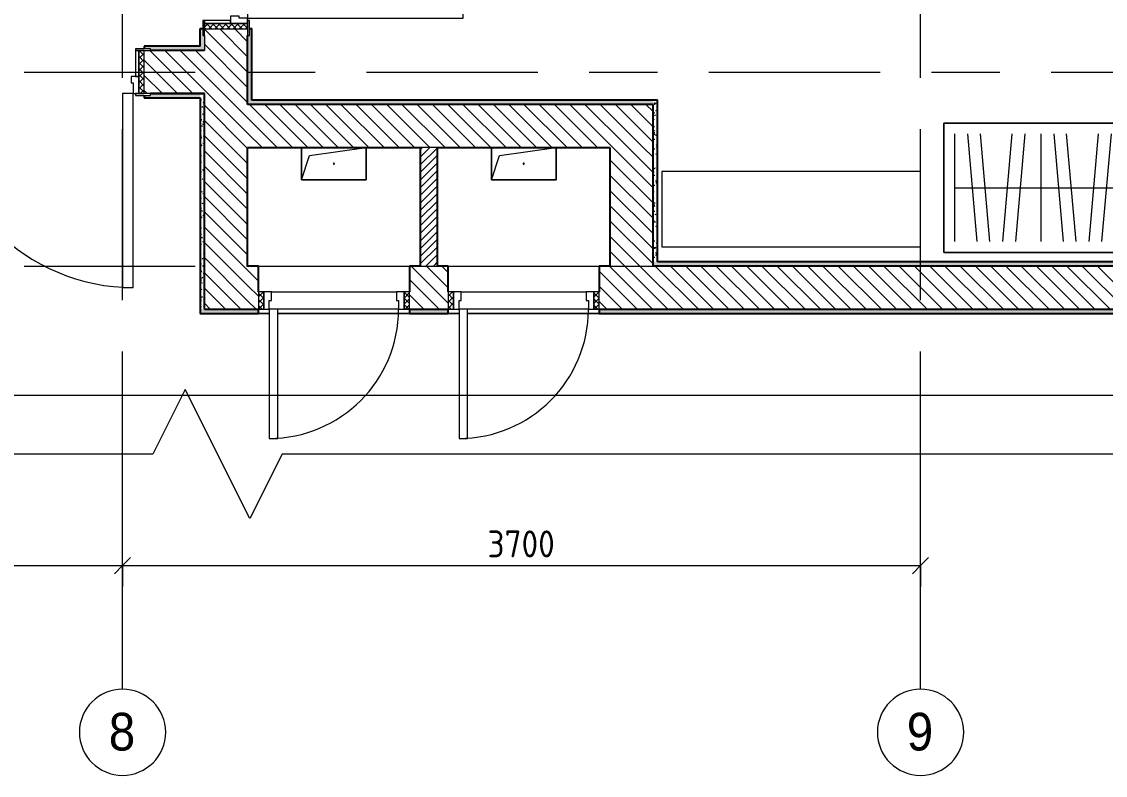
# Model space of a CAD drawing. Header units: millimetres. Extents: x 3991 to 282775, y -8553 to 29560.
# Drawn here: x 36640 to 41664, y 8736 to 12234 of the extents above; entities that cross this region are included whole.
import ezdxf

# ---------------------------------------------------------------- set-up
doc = ezdxf.new("R2010")
doc.units = ezdxf.units.MM
doc.linetypes.add('Осевая', pattern=[1587.5, 317.5, -238.125, 793.75, -238.125])
for name, color, linetype, lineweight in [('A-ANNO-DIMS', 7, 'Continuous', 9), ('A-ANNO-DIMS-50', 7, 'Continuous', 9), ('A-DETL-GENF', 7, 'Continuous', 9), ('A-DOOR', 7, 'Continuous', 9), ('A-DOOR-1', 7, 'Continuous', 15), ('A-DOOR-FRAM', 7, 'Continuous', 15), ('A-DOOR-FRAM-1', 7, 'Continuous', 9), ('A-GENM', 7, 'Continuous', 9), ('A-WALL', 7, 'Continuous', 9), ('I-FURN', 7, 'Continuous', 9), ('I-WALL', 7, 'Continuous', 9), ('Оси', 7, 'Continuous', 9), ('Оси-1', 7, 'Continuous', 20), ('Оси-2', 7, 'Осевая', 9)]:
    doc.layers.add(name, color=color, linetype=linetype, lineweight=lineweight)
doc.layers.add('A-WALL-1', color=7, linetype='Continuous', lineweight=25, true_color=0x3c3c3c)
doc.layers.add('A-WALL-FNSH-1', color=7, linetype='Continuous', lineweight=15, true_color=0x3c3c3c)
doc.styles.add('Arial', font='arial.ttf', dxfattribs={"width": 0.9, "height": 175})
doc.styles.add('ISOCPEUR', font='isocpeur.ttf', dxfattribs={"width": 0.9, "height": 125})
doc.dimstyles.new('ISO-2_5_0_9К_БОЛЬШОЙ', dxfattribs={"dimscale": 304.8, "dimtxt": 124.497647, "dimasz": 0.246063, "dimexe": 0.19685, "dimexo": 0.492126, "dimgap": 0, "dimtad": 1, "dimdec": 0, "dimrnd": 10, "dimzin": 0, "dimdsep": 46, "dimtxsty": 'ISOCPEUR', "dimblk1": 'OBLIQUE', "dimblk2": 'OBLIQUE', "dimsah": 1, "dimcen": 0.09, "dimdle": 0.19685, "dimazin": 0, "dimtfac": 1, "dimtdec": 4, "dimtix": 1, "dimtmove": 0, "dimatfit": 3, "dimfxl": 1, "dimtvp": 1, "dimtolj": 1, "dimtzin": 0, "dimarcsym": 2})
pattern_1 = [(135, (14897.196, 0), (-35.35534, -35.35534), [])]
pattern_2 = [(0, (14897.196, 0), (60.96, 15.24), [5.029, -40.691, 5.029, -40.691, -243.84]), (0, (14897.196, 0), (60.96, 15.24), [-91.44, 5.029, -86.411, 5.029, -40.691, -106.68]), (0, (14897.196, 0), (60.96, 15.24), [-228.6, 5.029, -25.451, 5.029, -71.171]), (120, (14920.056, 7.62), (-43.678227, 45.1729086), [5.029, -40.691, 5.029, -40.691, -243.84]), (120, (14920.056, 7.62), (-43.678227, 45.1729086), [-91.44, 5.029, -86.411, 5.029, -40.691, -106.68]), (120, (14920.056, 7.62), (-43.678227, 45.1729086), [-228.6, 5.029, -25.451, 5.029, -71.171]), (240, (14927.676, 38.1), (-17.281773, -60.4129086), [5.029, -40.691, 5.029, -40.691, -243.84]), (240, (14927.676, 38.1), (-17.281773, -60.4129086), [-91.44, 5.029, -86.411, 5.029, -40.691, -106.68]), (240, (14927.676, 38.1), (-17.281773, -60.4129086), [-228.6, 5.029, -25.451, 5.029, -71.171])]

# ---------------------------------------------------------------- blocks, each defined once
blk = doc.blocks.new('110_Дверь_СКБ_2Ст - Д-10 1800x2100h_Актовый зал EI30-23435156-Фрагмент 1_3')
at = {"layer": 'A-DOOR'}
h = blk.add_hatch(dxfattribs=at)
h.set_pattern_fill('FP_34', color=256, style=0, pattern_type=2)
h.set_pattern_definition([(135, (1351.41, 164.685), (-14.1421, -14.1421), []), (225, (1351.41, 164.685), (14.1421, -14.1421), [])])
h.paths.add_polyline_path([(962.5, 100), (937.5, 100), (937.5, -100), (962.5, -100)])
at = {"layer": 'A-DOOR-FRAM-1'}
h = blk.add_hatch(dxfattribs=at)
h.set_pattern_fill('FP_35', color=256, style=0, pattern_type=2)
h.set_pattern_definition([(45, (-771.384, 164.685), (-14.1421, 14.1421), []), (135, (-771.384, 164.685), (-14.1421, -14.1421), [])])
h.paths.add_polyline_path([(-937.5, 100), (-937.5, -100), (-912.5, -100), (-912.5, 100)])
at = {"layer": 'A-DOOR'}
for centre, start, end in [((-887.5, 100), 0, 90), ((912.5, 100), 90, 180)]:
    blk.add_arc(centre, 900, start, end, dxfattribs=at)
at = {"layer": 'A-DOOR-1'}
for p, q in [((-887.5, 1000), (-887.5, 100)), ((-837.5, 1000), (-887.5, 1000)), ((-837.5, 100), (-837.5, 1000)), ((912.5, 1000), (862.5, 1000)), ((862.5, 1000), (862.5, 100)), ((912.5, 100), (912.5, 1000)), ((-887.5, 100), (-837.5, 100)), ((862.5, 100), (912.5, 100))]:
    blk.add_line(p, q, dxfattribs=at)
at = {"layer": 'A-DOOR-FRAM'}
for p, q in [((-897.5, 108), (-967.5, 108)), ((-967.5, 108), (-967.5, 100)), ((-897.5, 100), (-897.5, 108)), ((992.5, 108), (922.5, 108)), ((922.5, 108), (922.5, 100)), ((992.5, 100), (992.5, 108)), ((-967.5, 100), (-897.5, 100)), ((-912.5, 100), (-937.5, 100)), ((-937.5, 100), (-937.5, -100)), ((-887.5, 100), (-912.5, 100)), ((-912.5, 100), (-912.5, 20)), ((-912.5, -100), (-912.5, 100)), ((-887.5, 50), (-887.5, 100)), ((912.5, 100), (912.5, 50)), ((937.5, 100), (912.5, 100)), ((922.5, 100), (992.5, 100)), ((937.5, 20), (937.5, 100)), ((962.5, 100), (937.5, 100)), ((937.5, 100), (937.5, -100)), ((962.5, -100), (962.5, 100)), ((-912.5, 20), (-877.5, 20)), ((-897.5, 20), (-912.5, 20)), ((-912.5, 20), (-912.5, -100)), ((-897.5, -100), (-897.5, 20)), ((-877.5, 50), (-887.5, 50)), ((-877.5, 20), (-877.5, 50)), ((912.5, 50), (902.5, 50)), ((902.5, 50), (902.5, 20)), ((902.5, 20), (937.5, 20)), ((937.5, 20), (922.5, 20)), ((922.5, 20), (922.5, -100)), ((937.5, -100), (937.5, 20)), ((-897.5, -100), (-967.5, -100)), ((-967.5, -100), (-967.5, -108)), ((-937.5, -100), (-912.5, -100)), ((-912.5, -100), (-897.5, -100)), ((-897.5, -108), (-897.5, -100)), ((922.5, -100), (937.5, -100)), ((992.5, -100), (922.5, -100)), ((922.5, -100), (922.5, -108)), ((937.5, -100), (962.5, -100)), ((992.5, -108), (992.5, -100)), ((-967.5, -108), (-897.5, -108)), ((922.5, -108), (992.5, -108))]:
    blk.add_line(p, q, dxfattribs=at)
blk = doc.blocks.new('110_Дверь_СКБ_1Ст_Внутренняя1 - Д-4к_л_ 1100x2100h_кладовая-31838514-Фрагмент 1_3')
at = {"layer": 'A-DOOR'}
h = blk.add_hatch(dxfattribs=at)
h.set_pattern_fill('FP_31', color=256, style=0, pattern_type=2)
h.set_pattern_definition([(135, (1751.41, 164.685), (-14.14214, -14.14214), []), (225, (1751.41, 164.685), (14.14214, -14.14214), [])])
h.paths.add_polyline_path([(562.5, 100), (537.5, 100), (537.5, -100), (562.5, -100), (562.5, -75.5)])
at = {"layer": 'A-DOOR-FRAM-1'}
h = blk.add_hatch(dxfattribs=at)
h.set_pattern_fill('FP_32', color=256, style=0, pattern_type=2)
h.set_pattern_definition([(45, (-371.384, 164.685), (-14.1421, 14.1421), []), (135, (-371.384, 164.685), (-14.1421, -14.1421), [])])
h.paths.add_polyline_path([(-512.5, 100), (-537.5, 100), (-537.5, -100), (-512.5, -100), (-512.5, -75.5)])
at = {"layer": 'A-DOOR'}
blk.add_arc((512.5, 100), 1000, 90, 180, dxfattribs=at)
at = {"layer": 'A-DOOR-1'}
for p, q in [((512.5, 1100), (472.5, 1100)), ((472.5, 1100), (472.5, 100)), ((512.5, 100), (512.5, 1100)), ((472.5, 100), (512.5, 100))]:
    blk.add_line(p, q, dxfattribs=at)
at = {"layer": 'A-DOOR-FRAM'}
for p, q in [((-497.5, 108), (-567.5, 108)), ((-567.5, 108), (-567.5, 100)), ((-497.5, 100), (-497.5, 108)), ((592.5, 108), (522.5, 108)), ((522.5, 108), (522.5, 100)), ((592.5, 100), (592.5, 108)), ((-567.5, 100), (-497.5, 100)), ((-512.5, 100), (-537.5, 100)), ((-537.5, 100), (-537.5, -100)), ((-487.5, 100), (-512.5, 100)), ((-512.5, 100), (-512.5, 20)), ((-512.5, -100), (-512.5, 100)), ((-497.5, 100), (-512.5, 100)), ((-512.5, 100), (-512.5, 99)), ((-512.5, 99), (-497.5, 99)), ((-497.5, 99), (-497.5, 100)), ((-487.5, 60), (-487.5, 100)), ((-477.5, 60), (-487.5, 60)), ((-477.5, 20), (-477.5, 60)), ((512.5, 60), (502.5, 60)), ((502.5, 60), (502.5, 20)), ((512.5, 100), (512.5, 60)), ((537.5, 100), (512.5, 100)), ((537.5, 100), (522.5, 100)), ((522.5, 100), (522.5, 99)), ((522.5, 100), (592.5, 100)), ((522.5, 99), (537.5, 99)), ((537.5, 20), (537.5, 100)), ((562.5, 100), (537.5, 100)), ((537.5, 100), (537.5, -100)), ((537.5, 99), (537.5, 100)), ((562.5, -100), (562.5, 100)), ((-512.5, 20), (-477.5, 20)), ((-497.5, 20), (-512.5, 20)), ((-512.5, 20), (-512.5, -100)), ((-497.5, -100), (-497.5, 20)), ((502.5, 20), (537.5, 20)), ((537.5, 20), (522.5, 20)), ((522.5, 20), (522.5, -100)), ((537.5, -100), (537.5, 20)), ((-497.5, -100), (-567.5, -100)), ((-567.5, -100), (-567.5, -108)), ((-537.5, -100), (-512.5, -100)), ((-512.5, -100), (-497.5, -100)), ((-497.5, -108), (-497.5, -100)), ((522.5, -100), (537.5, -100)), ((592.5, -100), (522.5, -100)), ((522.5, -100), (522.5, -108)), ((537.5, -100), (562.5, -100)), ((592.5, -108), (592.5, -100)), ((-567.5, -108), (-497.5, -108)), ((522.5, -108), (592.5, -108))]:
    blk.add_line(p, q, dxfattribs=at)
blk = doc.blocks.new('110_Дверь_СКБ_1Ст - д-18 700x2100h_Технический шкаф ЭОМ и СС-23257539-Фрагмент 1_3')
at = {"layer": 'A-DOOR'}
h = blk.add_hatch(dxfattribs=at)
h.set_pattern_fill('FP_36', color=256, style=0, pattern_type=2)
h.set_pattern_definition([(135, (1951.41, 164.685), (-14.14214, -14.14214), []), (225, (1951.41, 164.685), (14.14214, -14.14214), [])])
h.paths.add_polyline_path([(362.5, 100), (337.5, 100), (337.5, 20), (362.5, 20)])
at = {"layer": 'A-DOOR-FRAM-1'}
h = blk.add_hatch(dxfattribs=at)
h.set_pattern_fill('FP_37', color=256, style=0, pattern_type=2)
h.set_pattern_definition([(45, (-171.384, 164.685), (-14.1421, 14.1421), []), (135, (-171.384, 164.685), (-14.1421, -14.1421), [])])
h.paths.add_polyline_path([(-312.5, 100), (-337.5, 100), (-337.5, 20), (-312.5, 20)])
at = {"layer": 'A-DOOR'}
blk.add_arc((312.5, 100), 600, 90, 180, dxfattribs=at)
at = {"layer": 'A-DOOR-1'}
for p, q in [((312.5, 700), (272.5, 700)), ((272.5, 700), (272.5, 100)), ((312.5, 100), (312.5, 700)), ((272.5, 100), (312.5, 100))]:
    blk.add_line(p, q, dxfattribs=at)
at = {"layer": 'A-DOOR-FRAM'}
for p, q in [((-312.5, 100), (-337.5, 100)), ((-337.5, 100), (-337.5, 20)), ((-287.5, 100), (-312.5, 100)), ((-312.5, 100), (-312.5, 20)), ((-312.5, 20), (-312.5, 100)), ((-287.5, 60), (-287.5, 100)), ((-277.5, 60), (-287.5, 60)), ((-277.5, 20), (-277.5, 60)), ((312.5, 60), (302.5, 60)), ((302.5, 60), (302.5, 20)), ((312.5, 100), (312.5, 60)), ((337.5, 100), (312.5, 100)), ((337.5, 20), (337.5, 100)), ((362.5, 100), (337.5, 100)), ((337.5, 100), (337.5, 20)), ((362.5, 20), (362.5, 100)), ((-337.5, 20), (-312.5, 20)), ((-312.5, 20), (-277.5, 20)), ((302.5, 20), (337.5, 20)), ((337.5, 20), (362.5, 20))]:
    blk.add_line(p, q, dxfattribs=at)
at = {"layer": 'A-DOOR-FRAM-1'}
for p, q in [((-287.5, 100), (272.5, 100)), ((302.5, 20), (-277.5, 20))]:
    blk.add_line(p, q, dxfattribs=at)
blk = doc.blocks.new('GM_Отверстие прямоугольное _в плите_ - Отверстие-21620300-Фрагмент 1_3')
at = {"layer": 'A-GENM'}
for p, q in [((-150, -75), (-150, 75)), ((-150, 75), (-150, -75)), ((-112.5, 37.5), (150, 75)), ((150, 75), (150, -75)), ((150, -75), (150, 75)), ((-150, -75), (-112.5, 37.5)), ((150, -75), (-150, -75)), ((-150, -75), (150, -75))]:
    blk.add_line(p, q, dxfattribs=at)
for start, end in [(360, 180), (180, 360)]:
    blk.add_arc((0, 0), 2.5, start, end, dxfattribs=at)
blk = doc.blocks.new('Шкаф с вешалками - 2000-25410784-Фрагмент 1_3')
at = {"layer": 'A-DETL-GENF'}
for p, q in [((50, 550), (50, 50)), ((110, 550), (153.7, 50)), ((213.7, 50), (170, 550)), ((273.7, 50), (317.5, 550)), ((333.7, 50), (377.5, 550)), ((450, 550), (450, 50)), ((510, 550), (553.7, 50)), ((613.7, 50), (570, 550)), ((673.7, 50), (717.5, 550)), ((733.7, 50), (777.5, 550)), ((850, 550), (850, 50)), ((910, 550), (953.7, 50)), ((50, 300), (950, 300))]:
    blk.add_line(p, q, dxfattribs=at)
at = {"layer": 'I-FURN'}
for p, q in [((1000, 600), (0, 600)), ((0, 600), (0, 0)), ((0, 0), (0, 600)), ((0, 600), (1000, 600)), ((1000, 0), (1000, 600)), ((1000, 600), (1000, 0)), ((0, 0), (1000, 0)), ((1000, 0), (0, 0))]:
    blk.add_line(p, q, dxfattribs=at)
blk = doc.blocks.new('Стол базовый прямоугольный - 3_2-25582691-Фрагмент 1_3')
at = {"layer": 'I-FURN'}
for p, q in [((600, 175), (-600, 175)), ((-600, 175), (-600, -175)), ((600, -175), (600, 175)), ((-600, -175), (600, -175))]:
    blk.add_line(p, q, dxfattribs=at)
blk = doc.blocks.new('DET_L_Линия разрыва - М100-30626698-Фрагмент 1_3')
at = {"layer": 'A-DETL-GENF'}
for p, q in [((6220.7, 300), (6070.7, 0)), ((6520.7, -300), (6220.7, 300)), ((6070.7, 0), (0, 0)), ((6670.7, 0), (6520.7, -300)), ((12741.5, 0), (6670.7, 0))]:
    blk.add_line(p, q, dxfattribs=at)
blk = doc.blocks.new('Ось сетки - D8-29747960-Фрагмент 1_3')
at = {"layer": 'Оси-1'}
for start, end in [(360, 180), (180, 360)]:
    blk.add_arc((0, 0), 4, start, end, dxfattribs=at)
blk = doc.blocks.new('DIMBLOCK49-Фрагмент 1_3')
at = {"layer": 'A-ANNO-DIMS-50'}
for p, q in [((33407.2, 9612.6), (33407.2, 9769.6)), ((37107.2, 9612.6), (37107.2, 9769.6)), ((33407.2, 9709.6), (37107.2, 9709.6)), ((33407.2, 9709.6), (33407.2, 9612.6)), ((37107.2, 9709.6), (37107.2, 9612.6))]:
    blk.add_line(p, q, dxfattribs=at)
at = {"layer": 'A-ANNO-DIMS-50', "lineweight": 20}
for p, q in [((33407.2, 9709.6), (33369.7, 9672.1)), ((33407.2, 9709.6), (33444.7, 9747.1)), ((37107.2, 9709.6), (37069.7, 9672.1)), ((37107.2, 9709.6), (37144.7, 9747.1))]:
    blk.add_line(p, q, dxfattribs=at)
at = {"layer": 'A-ANNO-DIMS-50', "color": 0, "insert": (35099.2, 9872.9), "char_height": 125, "width": 379.239, "attachment_point": 1, "line_spacing_factor": 1.149209, "style": 'ISOCPEUR'}
blk.add_mtext('3700', dxfattribs=at)
blk = doc.blocks.new('_Oblique')
at = {"color": 0, "linetype": 'ByBlock', "lineweight": -2}
blk.add_line((-0.5, -0.5), (0.5, 0.5), dxfattribs=at)
blk = doc.blocks.new('DIMBLOCK50-Фрагмент 1_3')
at = {"layer": 'A-ANNO-DIMS-50'}
for p, q in [((37107.2, 9612.6), (37107.2, 9769.6)), ((40807.2, 9612.6), (40807.2, 9769.6)), ((37107.2, 9709.6), (40807.2, 9709.6)), ((37107.2, 9709.6), (37107.2, 9612.6)), ((40807.2, 9709.6), (40807.2, 9612.6))]:
    blk.add_line(p, q, dxfattribs=at)
at = {"layer": 'A-ANNO-DIMS-50', "lineweight": 20}
for p, q in [((37107.2, 9709.6), (37069.7, 9672.1)), ((37107.2, 9709.6), (37144.7, 9747.1)), ((40807.2, 9709.6), (40769.7, 9672.1)), ((40807.2, 9709.6), (40844.7, 9747.1))]:
    blk.add_line(p, q, dxfattribs=at)
at = {"layer": 'A-ANNO-DIMS-50', "color": 0, "insert": (38799.2, 9872.9), "char_height": 125, "width": 379.239, "attachment_point": 1, "line_spacing_factor": 1.149209, "style": 'ISOCPEUR'}
blk.add_mtext('3700', dxfattribs=at)

msp = doc.modelspace()

# ---------------------------------------------------------------- hatches: boundary and pattern name
at = {"layer": 'I-WALL'}
h = msp.add_hatch(dxfattribs=at)
h.set_pattern_fill('FP_13', color=256, style=0, pattern_type=2)
h.set_pattern_definition(pattern_2)
h.paths.add_polyline_path([(37487.2, 12100), (37487.2, 12170), (37479.2, 12170), (37479.2, 12200), (37467.2, 12200), (37467.2, 12100)])
h.paths.add_polyline_path([(37479.2, 13300), (37479.2, 13330), (37487.2, 13330), (37487.2, 14580), (37467.2, 14580), (37467.2, 13300)])
h = msp.add_hatch(dxfattribs=at)
h.set_pattern_fill('FP_12', color=256, style=0, pattern_type=2)
h.set_pattern_definition(pattern_1)
h.paths.add_polyline_path([(37687.2, 10900), (37687.2, 12200), (37487.2, 12200), (37487.2, 10900), (37511.7, 10900)])
h.paths.add_polyline_path([(37687.2, 13300), (37687.2, 13780), (37487.2, 13780), (37487.2, 13300), (37511.7, 13300)])
h = msp.add_hatch(dxfattribs=at)
h.set_pattern_fill('FP_13', color=256, style=0, pattern_type=2)
h.set_pattern_definition(pattern_2)
h.paths.add_polyline_path([(37687.2, 11870), (37707.2, 11870), (37707.2, 12200), (37695.2, 12200), (37695.2, 12170), (37687.2, 12170)])
h.paths.add_polyline_path([(37707.2, 13300), (37707.2, 13780), (37687.2, 13780), (37687.2, 13330), (37695.2, 13330), (37695.2, 13300)])
h = msp.add_hatch(dxfattribs=at)
h.set_pattern_fill('FP_13', color=256, style=0, pattern_type=2)
h.set_pattern_definition(pattern_2)
h.paths.add_polyline_path([(37467.2, 12100), (37467.2, 12120), (37207.2, 12120), (37207.2, 12108), (37237.2, 12108), (37237.2, 12100)])
h.paths.add_polyline_path([(35107.2, 12100), (35277.2, 12100), (35277.2, 12108), (35307.2, 12108), (35307.2, 12120), (35107.2, 12120)])
h = msp.add_hatch(dxfattribs=at)
h.set_pattern_fill('FP_12', color=256, style=0, pattern_type=2)
h.set_pattern_definition(pattern_1)
h.paths.add_polyline_path([(37487.2, 11900), (37487.2, 12100), (37207.2, 12100), (37207.2, 11900), (37237.2, 11900)])
h.paths.add_polyline_path([(35107.2, 11900), (35307.2, 11900), (35307.2, 12100), (35107.2, 12100)])
h = msp.add_hatch(dxfattribs=at)
h.set_pattern_fill('FP_13', color=256, style=0, pattern_type=2)
h.set_pattern_definition(pattern_2)
h.paths.add_polyline_path([(37466.2, 11880), (37467.2, 11880), (37467.2, 11900), (37237.2, 11900), (37237.2, 11892), (37207.2, 11892), (37207.2, 11880), (37237.2, 11880)])
h.paths.add_polyline_path([(35307.2, 11880), (35307.2, 11892), (35277.2, 11892), (35277.2, 11900), (35117.2, 11900), (35117.2, 11880), (35277.2, 11880)])
h = msp.add_hatch(dxfattribs=at)
h.set_pattern_fill('FP_13', color=256, style=0, pattern_type=2)
h.set_pattern_definition(pattern_2)
h.paths.add_polyline_path([(37467.2, 10900), (37487.2, 10900), (37487.2, 11900), (37467.2, 11900), (37467.2, 11118)])
h = msp.add_hatch(dxfattribs=at)
h.set_pattern_fill('FP_13', color=256, style=0, pattern_type=2)
h.set_pattern_definition(pattern_2)
h.paths.add_polyline_path([(39567.2, 11850), (39567.2, 11870), (37687.2, 11870), (37687.2, 11850), (39212.4, 11850)])
h = msp.add_hatch(dxfattribs=at)
h.set_pattern_fill('FP_13', color=256, style=0, pattern_type=2)
h.set_pattern_definition(pattern_2)
h.paths.add_polyline_path([(39587.2, 11120), (39587.2, 11870), (39567.2, 11870), (39567.2, 11120)])
h = msp.add_hatch(dxfattribs=at)
h.set_pattern_fill('FP_12', color=256, style=0, pattern_type=2)
h.set_pattern_definition(pattern_1)
h.paths.add_polyline_path([(39567.2, 11650), (39567.2, 11850), (37687.2, 11850), (37687.2, 11650), (39367.2, 11650)])
h = msp.add_hatch(dxfattribs=at)
h.set_pattern_fill('FP_1', color=256, style=0, pattern_type=2)
h.set_pattern_definition([(45, (14897.196, 0), (-17.67767, 17.67767), [])])
h.paths.add_polyline_path([(38567.2, 11100), (38567.2, 11650), (38487.2, 11650), (38487.2, 11100)])
h = msp.add_hatch(dxfattribs=at)
h.set_pattern_fill('FP_12', color=256, style=0, pattern_type=2)
h.set_pattern_definition(pattern_1)
h.paths.add_polyline_path([(39567.2, 11100), (39567.2, 11650), (39367.2, 11650), (39367.2, 11100)])
h = msp.add_hatch(dxfattribs=at)
h.set_pattern_fill('FP_13', color=256, style=0, pattern_type=2)
h.set_pattern_definition(pattern_2)
h.paths.add_polyline_path([(41987.2, 11100), (41987.2, 11120), (39567.2, 11120), (39567.2, 11100), (40913.1, 11100)])
h = msp.add_hatch(dxfattribs=at)
h.set_pattern_fill('FP_12', color=256, style=0, pattern_type=2)
h.set_pattern_definition(pattern_1)
h.paths.add_polyline_path([(42737.2, 10900), (42737.2, 11100), (39317.2, 11100), (39317.2, 10900), (40913.1, 10900)])
h.paths.add_polyline_path([(38617.2, 10900), (38617.2, 11100), (38437.2, 11100), (38437.2, 10900)])
h.paths.add_polyline_path([(37687.2, 10900), (37737.2, 10900), (37737.2, 11100), (37687.2, 11100), (37687.2, 10980)])
h = msp.add_hatch(dxfattribs=at)
h.set_pattern_fill('FP_13', color=256, style=0, pattern_type=2)
h.set_pattern_definition(pattern_2)
h.paths.add_polyline_path([(37511.7, 10880), (37737.2, 10880), (37737.2, 10900), (37467.2, 10900), (37467.2, 10880)])
h.paths.add_polyline_path([(38437.2, 10880), (38617.2, 10880), (38617.2, 10900), (38437.2, 10900)])
h.paths.add_polyline_path([(39317.2, 10880), (42937.2, 10880), (42937.2, 10900), (39317.2, 10900)])

# ---------------------------------------------------------------- linework, layer by layer
at = {"layer": 'A-WALL'}
for p, q in [((37487.2, 12170), (37487.2, 12100)), ((38567.2, 11650), (38487.2, 11650)), ((38487.2, 11100), (38567.2, 11100))]:
    msp.add_line(p, q, dxfattribs=at)
at = {"layer": 'A-WALL-1'}
for p, q in [((37479.2, 12200), (37467.2, 12200)), ((37467.2, 12120), (37467.2, 12200)), ((37687.2, 11850), (37687.2, 12170)), ((37707.2, 12200), (37695.2, 12200)), ((37707.2, 11870), (37707.2, 12200)), ((37207.2, 12120), (37207.2, 12108)), ((37467.2, 12120), (37207.2, 12120)), ((37487.2, 12100), (37237.2, 12100)), ((37207.2, 11892), (37207.2, 11880)), ((37207.2, 11880), (37467.2, 11880)), ((37237.2, 11900), (37487.2, 11900)), ((37487.2, 11900), (37237.2, 11900)), ((37467.2, 11880), (37467.2, 10880)), ((37487.2, 10900), (37487.2, 11900)), ((39587.2, 11870), (37707.2, 11870)), ((39587.2, 11120), (39587.2, 11870)), ((39567.2, 11850), (37687.2, 11850)), ((39567.2, 11100), (39567.2, 11850)), ((37687.2, 11650), (38487.2, 11650)), ((37687.2, 11100), (37687.2, 11650)), ((38487.2, 11650), (38487.2, 11100)), ((38567.2, 11650), (39367.2, 11650)), ((38567.2, 11100), (38567.2, 11650)), ((39367.2, 11650), (39367.2, 11100)), ((41967.2, 11120), (39587.2, 11120)), ((37737.2, 11100), (37687.2, 11100)), ((37737.2, 10980), (37737.2, 11100)), ((38487.2, 11100), (38437.2, 11100)), ((38437.2, 11100), (38437.2, 10980)), ((38617.2, 11100), (38567.2, 11100)), ((38617.2, 10980), (38617.2, 11100)), ((39367.2, 11100), (39317.2, 11100)), ((39317.2, 11100), (39317.2, 10980)), ((41987.2, 11100), (39567.2, 11100)), ((37467.2, 10880), (37737.2, 10880)), ((37487.2, 10900), (37737.2, 10900)), ((37737.2, 10880), (37737.2, 10900)), ((38437.2, 10900), (38617.2, 10900)), ((38437.2, 10900), (38437.2, 10880)), ((38437.2, 10880), (38617.2, 10880)), ((38617.2, 10880), (38617.2, 10900)), ((39317.2, 10900), (42937.2, 10900)), ((39317.2, 10900), (39317.2, 10880)), ((39317.2, 10880), (42957.2, 10880))]:
    msp.add_line(p, q, dxfattribs=at)
at = {"layer": 'A-WALL-FNSH-1'}
for p, q in [((37467.2, 12200), (37466.2, 12200)), ((37466.2, 12200), (37466.2, 12121)), ((37708.2, 12200), (37707.2, 12200)), ((37708.2, 11871), (37708.2, 12200)), ((37466.2, 12121), (37207.2, 12121)), ((37207.2, 12121), (37207.2, 12120)), ((37207.2, 11880), (37207.2, 11879)), ((37207.2, 11879), (37466.2, 11879)), ((37466.2, 11879), (37466.2, 10879)), ((39588.2, 11871), (37708.2, 11871)), ((39588.2, 11119), (39588.2, 11871)), ((39588.2, 11119), (41966.2, 11119)), ((37466.2, 10879), (37737.2, 10879)), ((37737.2, 10879), (37737.2, 10880)), ((38437.2, 10880), (38437.2, 10879)), ((38437.2, 10879), (38617.2, 10879)), ((38617.2, 10879), (38617.2, 10880)), ((39317.2, 10880), (39317.2, 10879)), ((39317.2, 10879), (42958.2, 10879))]:
    msp.add_line(p, q, dxfattribs=at)
at = {"layer": 'I-WALL'}
for p, q in [((37737.2, 11100), (38437.2, 11100)), ((38617.2, 11100), (39317.2, 11100)), ((37737.2, 10880), (37787.2, 10880)), ((37787.2, 10879), (37737.2, 10879)), ((37827.2, 10880), (38437.2, 10880)), ((38437.2, 10879), (37827.2, 10879)), ((38617.2, 10880), (38667.2, 10880)), ((38667.2, 10879), (38617.2, 10879)), ((38707.2, 10880), (39317.2, 10880)), ((39317.2, 10879), (38707.2, 10879))]:
    msp.add_line(p, q, dxfattribs=at)
at = {"layer": 'Оси'}
for p, q in [((30082.8, 10500), (36975, 10500)), ((37025.8, 10500), (43918.1, 10500)), ((37107.2, 9136.3), (37107.2, 10386.3)), ((40807.2, 9136.3), (40807.2, 10386.3))]:
    msp.add_line(p, q, dxfattribs=at)
at = {"layer": 'Оси-2'}
for p, q in [((37107.2, 10386.3), (37107.2, 14385.6)), ((40807.2, 10386.3), (40807.2, 14385.6)), ((31332.8, 12000), (42668.1, 12000)), ((31332.8, 11100), (42668.1, 11100)), ((36975, 10500), (37025.8, 10500))]:
    msp.add_line(p, q, dxfattribs=at)

# ---------------------------------------------------------------- block references
at = {"layer": 'A-DETL-GENF'}
msp.add_blockref('DET_L_Линия разрыва - М100-30626698-Фрагмент 1_3', (31176.6, 10227.6), dxfattribs=at)
at = {"layer": 'A-DOOR'}
for name, p, rotation in [('110_Дверь_СКБ_1Ст_Внутренняя1 - Д-4к_л_ 1100x2100h_кладовая-31838514-Фрагмент 1_3', (37587.2, 12762.5), 269.9999999999999), ('110_Дверь_СКБ_2Ст - Д-10 1800x2100h_Актовый зал EI30-23435156-Фрагмент 1_3', (36269.7, 12000), 180), ('110_Дверь_СКБ_1Ст - д-18 700x2100h_Технический шкаф ЭОМ и СС-23257539-Фрагмент 1_3', (38099.7, 11000), 180), ('110_Дверь_СКБ_1Ст - д-18 700x2100h_Технический шкаф ЭОМ и СС-23257539-Фрагмент 1_3', (38979.7, 11000), 180)]:
    msp.add_blockref(name, p, dxfattribs=dict(at, rotation=rotation))
at = {"layer": 'A-GENM'}
for p in [(38087.2, 11575), (38967.2, 11575)]:
    msp.add_blockref('GM_Отверстие прямоугольное _в плите_ - Отверстие-21620300-Фрагмент 1_3', p, dxfattribs=at)
at = {"layer": 'I-FURN'}
msp.add_blockref('Шкаф с вешалками - 2000-25410784-Фрагмент 1_3', (40914.5, 11163.4), dxfattribs=at)
at = {"layer": 'I-FURN', "rotation": 180}
msp.add_blockref('Стол базовый прямоугольный - 3_2-25582691-Фрагмент 1_3', (40207.2, 11363.9), dxfattribs=at)
at = {"layer": 'Оси-1', "xscale": 49.99999999999998, "yscale": 49.99999999999998, "zscale": 49.99999999999998}
for p in [(37107.2, 8936.3), (40807.2, 8936.3)]:
    msp.add_blockref('Ось сетки - D8-29747960-Фрагмент 1_3', p, dxfattribs=at)

# ---------------------------------------------------------------- texts
at = {"layer": 'Оси', "char_height": 175, "width": 151.519, "attachment_point": 1, "style": 'Arial'}
for s, insert in [('\\fArial|b0|i0|c204|p34|;\\W.9;8', (37043.4, 9026.7)), ('\\fArial|b0|i0|c204|p34|;\\W.9;9', (40743.4, 9026.7))]:
    msp.add_mtext(s, dxfattribs=dict(at, insert=insert))

# ---------------------------------------------------------------- dimensions: what is measured, and where the dimension line sits
at = {"layer": 'A-ANNO-DIMS'}
for base, p1, p2, picture, middle in [((37107.2, 9709.6), (33407.2, 9762.6), (37107.2, 9762.6), 'DIMBLOCK49-Фрагмент 1_3', (35257.2, 9772.1)), ((40807.2, 9709.6), (37107.2, 9762.6), (40807.2, 9762.6), 'DIMBLOCK50-Фрагмент 1_3', (38957.2, 9772.1))]:
    dim = msp.add_linear_dim(base=base, p1=p1, p2=p2, dimstyle='ISO-2_5_0_9К_БОЛЬШОЙ', override={"dimpost": '<>', "dimfxl": 3700}, dxfattribs=at)
    dim.commit()
    dim.dimension.update_dxf_attribs({"geometry": picture, "text_midpoint": middle})

doc.saveas('drawing.dxf')
